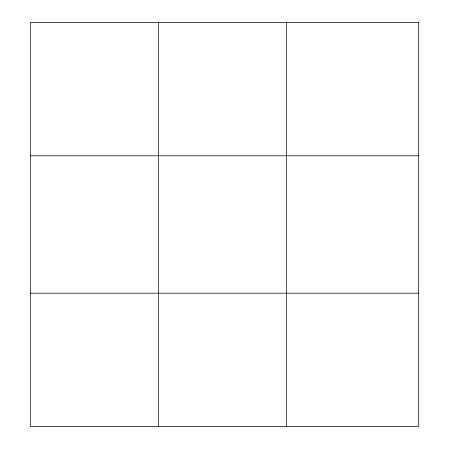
<?xml version="1.0" encoding="UTF-8"?>
<svg xmlns="http://www.w3.org/2000/svg" width="449" height="449" viewBox="0 0 449 449"><rect width="100%" height="100%" fill="white"/><g stroke="black" fill="none" stroke-linecap="round" stroke-linejoin="round"><path stroke-width="0.67" d="M158.469 426.55L158.469 22.45M286.647 426.55L286.647 22.45M30.291 155.803L418.709 155.803M30.291 293.197L418.709 293.197M418.709 22.45L418.709 426.55L30.291 426.55L30.291 22.45L418.709 22.45"/></g></svg>
